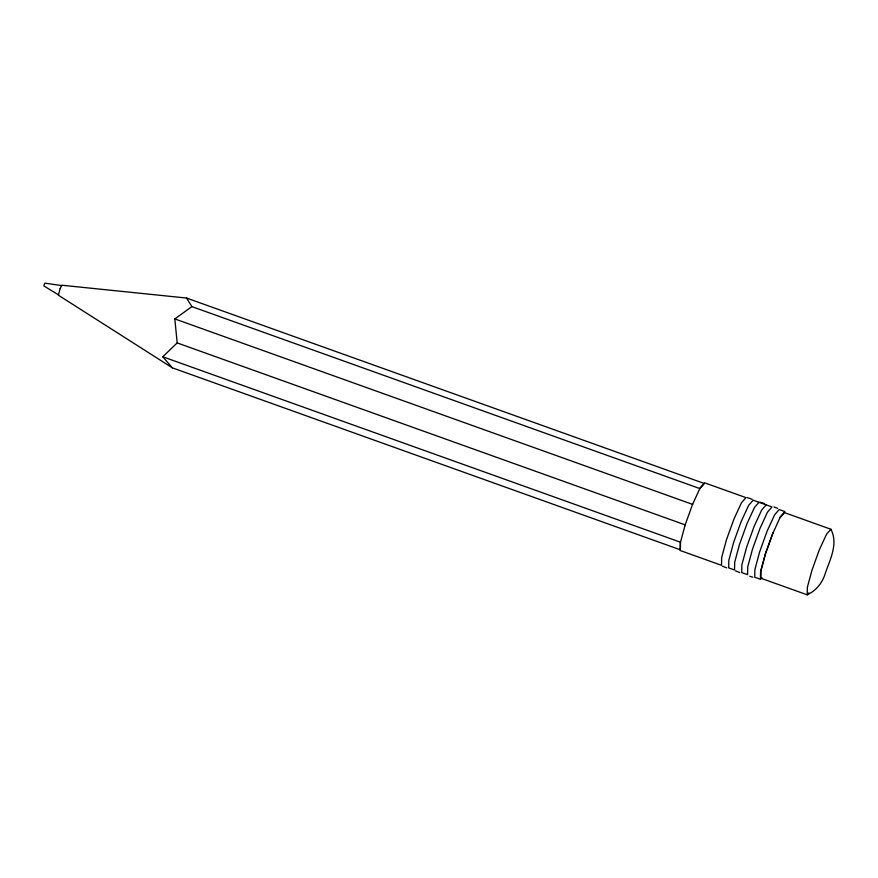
<?xml version="1.0" encoding="UTF-8"?>
<svg xmlns="http://www.w3.org/2000/svg" width="878" height="878" viewBox="0 0 878 878"><rect width="100%" height="100%" fill="white"/><g stroke="black" fill="none" stroke-linecap="round" stroke-linejoin="round"><path stroke-width="1.32" d="M780.125 517.658L784.493 512.631L830.884 529.247C838.435 543.723 830.149 559.231 825.375 573.125C822.532 582.663 816.299 590.609 807.2 594.823L760.82 578.207L760.974 570.711L765.583 553.557L772.903 533.286L780.366 516.769L784.877 511.578L779.192 509.536L774.681 514.727L767.229 530.861L759.679 551.779L754.904 569.493L754.751 577.23L760.436 579.26L760.589 571.523L765.364 553.809L772.914 532.902M60.209 288.379L58.376 295.195L172.373 367.849L680.351 549.804L680.505 542.22L162.759 356.764L177.191 342.914L174.821 318.923L191.898 306.62L699.876 488.574L704.299 483.493L186.542 298.037L61.965 285.24L60.209 288.5M685.092 525.066L692.643 504.148M61.23 286.294L61.844 285.58L44.899 283.177L44.098 284.911L43.9 285.965L58.497 294.854M758.976 502.304L754.465 507.484L747.013 523.617L739.463 544.536L734.688 562.249L734.535 569.987L728.685 567.89L728.85 560.153L733.613 542.439L741.164 521.532L748.627 505.388L753.137 500.208L772.003 506.968L767.493 512.148L760.041 528.293L752.49 549.2L747.727 566.914L747.562 574.651L741.723 572.566L741.877 564.817L746.64 547.115L754.202 526.196L761.654 510.063L766.165 504.872M760.436 579.26L761.939 577.537M830.884 529.247L826.516 534.274L819.295 549.902L811.974 570.162L807.354 587.327L807.2 594.823L808.956 592.815M747.266 497.585L752.139 499.33M760.293 502.26L764.628 503.621M773.99 506.979L777.667 508.296M726.71 567.879L722.495 566.189M739.737 572.555L735.523 570.854M752.775 577.219L749.658 576.231M174.821 318.923L692.577 504.378L700.106 488.014L704.606 482.823L745.949 497.628L741.438 502.82L733.986 518.953L726.424 539.871L721.661 557.585L721.507 565.322L680.165 550.517L680.329 542.78L685.18 524.868L177.191 342.914M162.759 356.764L172.373 367.849M186.542 298.037L191.898 306.62"/></g></svg>
